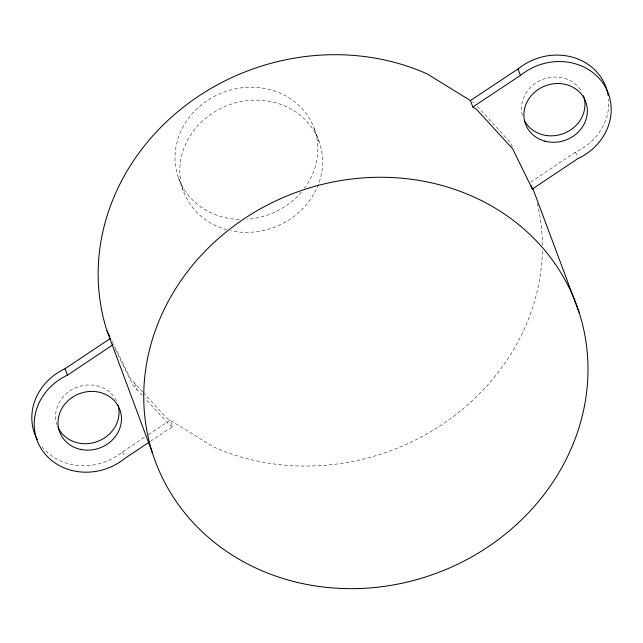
<?xml version="1.0" encoding="UTF-8"?>
<svg xmlns="http://www.w3.org/2000/svg" width="643" height="643" viewBox="0 0 643 643"><rect width="100%" height="100%" fill="white"/><g stroke="black" fill="none" stroke-linecap="round" stroke-linejoin="round"><path stroke-width="0.48" stroke-dasharray="3.21 2.41" d="M144.281 437.361L122.033 452.254A56.158 50.733 -20.4 0 1 40.935 445.366M530.772 182.017L575.533 152.142A56.158 50.733 -20.4 0 0 608.632 99.191M148.461 434.604L170.186 420.249L172.589 426.695L150.028 441.604M472.525 101.867L473.923 102.727M172.589 426.695L169.037 424.509L144.996 398.298M477.291 106.392L510.204 142.288L512.375 146.7M142.601 391.844L130.352 378.494L111.512 340.059M143.268 392.576L166.633 418.054L213.388 446.877A224.648 202.931 -20.4 0 0 542.387 249.227M142.328 395.381L132.755 384.948L114.784 348.297M575.533 152.142L577.591 157.672M314.323 128.817L319.121 141.717M178.497 177.87L183.295 190.77M134.588 383.107L136.983 389.554M122.564 451.716L124.276 456.329M537.315 203.365A224.648 202.931 -20.4 0 1 542.395 245.272M226.875 229.76A72.209 65.224 -20.4 0 1 204.241 119.445A72.209 65.224 -20.4 0 1 320.994 148.027A72.209 65.224 -20.4 0 1 230.628 230.684M522.405 115.346A32.094 28.991 -20.4 0 1 542.66 79.459A32.094 28.991 -20.4 0 1 581.963 92.262M57.171 425.264A32.094 28.991 -20.4 0 1 76.533 387.424A32.094 28.991 -20.4 0 1 116.801 401.626M239.292 219.424A72.209 65.224 -20.4 0 1 177.685 139.692A72.209 65.224 -20.4 0 1 277.398 92.005A72.209 65.224 -20.4 0 1 304.372 188.295M301.358 192.088A72.209 65.224 -20.4 0 1 247.177 219.263"/><path stroke-width="0.96" d="M152.6 453.452L107.011 330.88A224.648 202.931 -20.4 0 1 181.294 108.836A224.648 202.931 -20.4 0 1 427.169 73.905L470.419 100.573L518.58 68.568A56.158 50.733 -20.4 0 1 608.157 95.421M472.822 107.027L520.983 75.022A56.158 50.733 -20.4 0 1 603.182 83.502A56.158 50.733 -20.4 0 1 577.936 158.596L532.348 189.018L512.64 148.782L476.367 109.214L472.822 107.027L470.419 100.573M37.342 439.724A56.158 50.733 -20.4 0 1 65.056 368.704L110.636 338.266M149.192 442.159L124.429 458.708A56.158 50.733 -20.4 0 1 42.221 450.253A56.158 50.733 -20.4 0 1 67.451 375.15L113.031 344.72M532.75 188.27L579.134 312.474A224.648 202.931 -20.4 0 1 313.012 585.556A224.648 202.931 -20.4 0 1 205.455 250.858A224.648 202.931 -20.4 0 1 579.134 312.474M107.011 330.88L109.832 336.627M518.057 69.114L520.452 75.561M530.973 185.329L532.348 189.018M65.056 368.704L67.451 375.15M583.474 95.743A32.094 28.991 -20.4 0 1 564.755 133.061A32.094 28.991 -20.4 0 1 524.479 120.651M118.087 405.194A32.094 28.991 -20.4 0 1 97.173 441.596A32.094 28.991 -20.4 0 1 57.878 427.024M544.806 141.138A32.094 28.991 -20.4 0 0 586.866 105.862A32.094 28.991 -20.4 0 0 535.193 91.724A32.094 28.991 -20.4 0 0 544.806 141.138M81.155 449.529A32.094 28.991 -20.4 0 0 120.49 411.641A32.094 28.991 -20.4 0 0 67.579 401.16A32.094 28.991 -20.4 0 0 81.155 449.529"/></g></svg>
